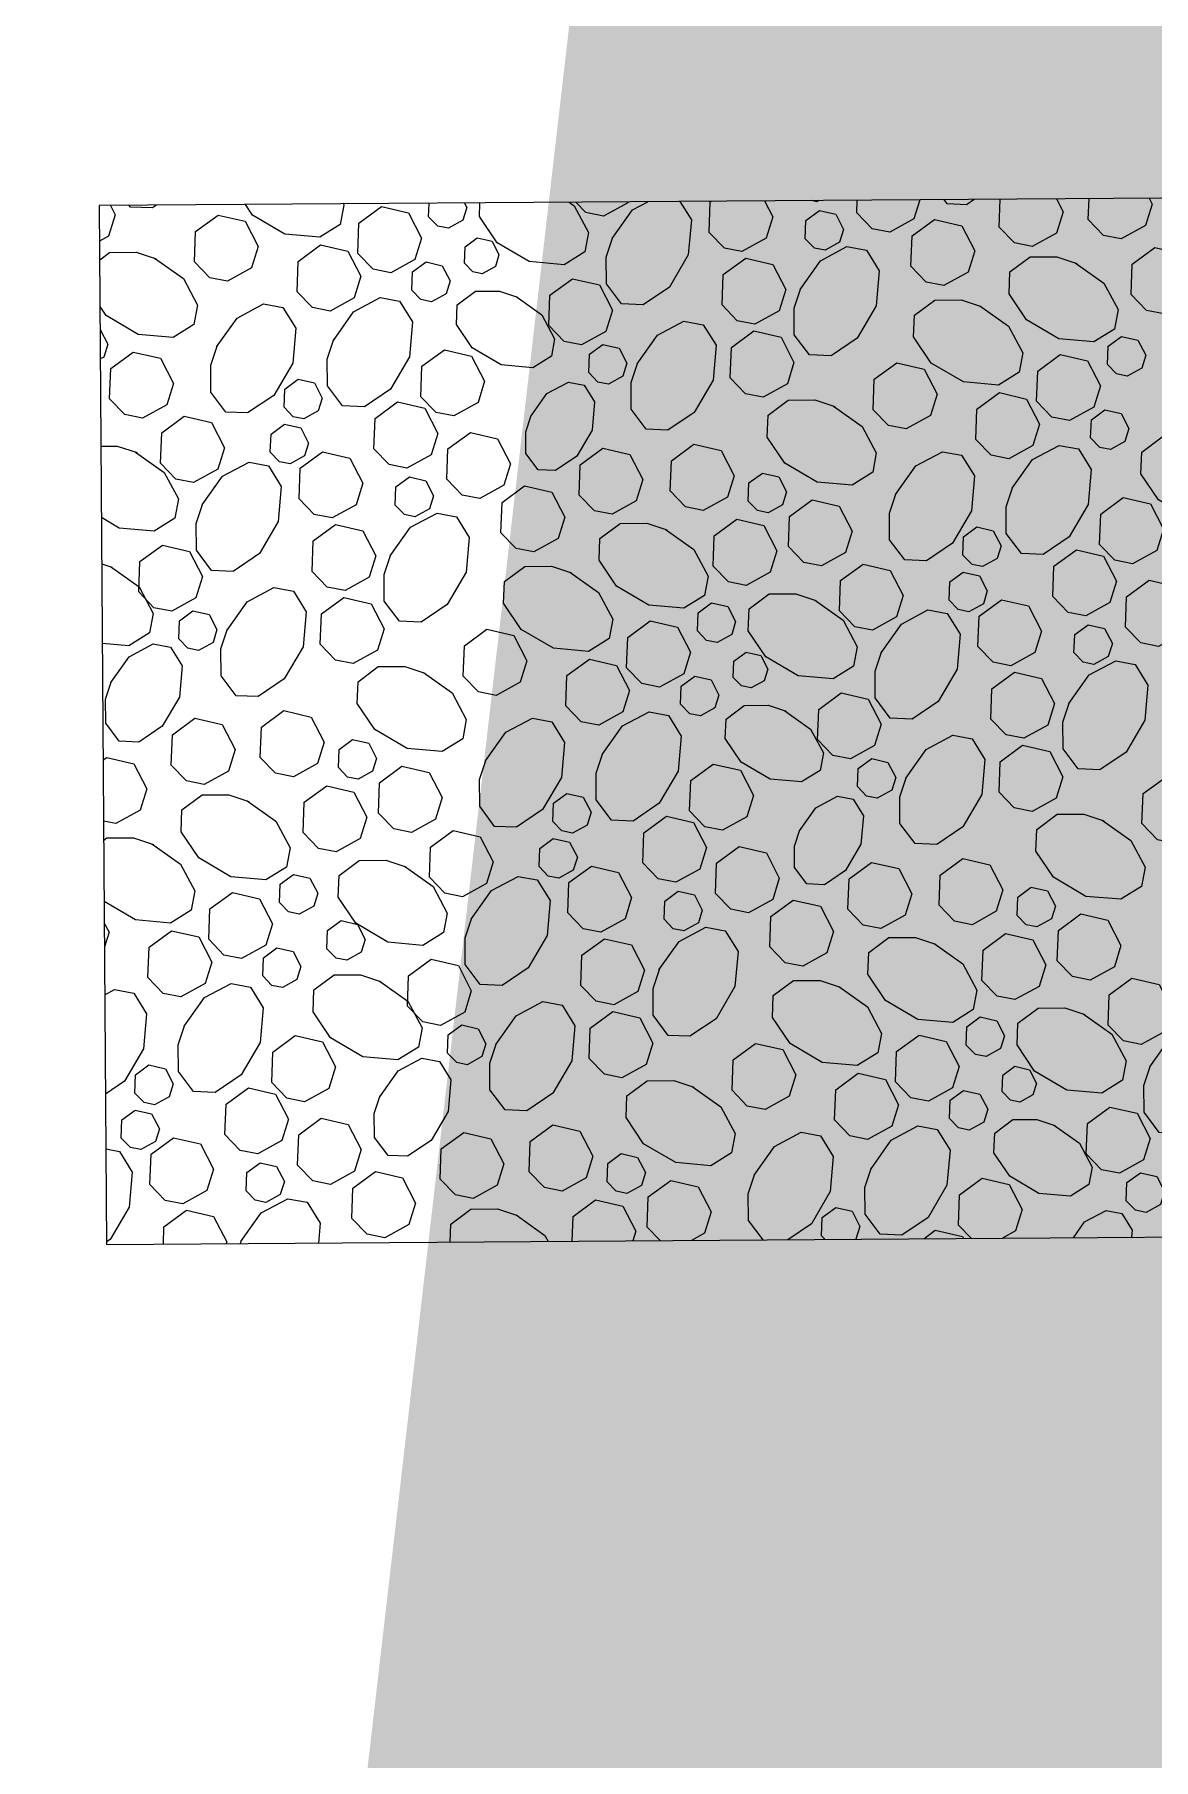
# Model space of a CAD drawing. Header units: feet. Extents: x 7707 to 9528, y 2602 to 5512.
# Drawn here: x 9304.05 to 9314.29, y 4395.07 to 4410.85 of the extents above; entities that cross this region are included whole.
import ezdxf

# ---------------------------------------------------------------- set-up
doc = ezdxf.new("R2010")
doc.units = ezdxf.units.FT
doc.header["$LTSCALE"] = 0.4
doc.header["$MEASUREMENT"] = 0
doc.layers.add('ECB', color=84, linetype='Continuous')
doc.layers.add('STORM', color=7, linetype='Continuous')

msp = doc.modelspace()

# ---------------------------------------------------------------- linework, layer by layer
at = {"layer": 'ECB', "color": 5, "const_width": 13}
msp.add_lwpolyline([(9388.207, 4581.414), (9363.005, 4561.07), (9327.675, 4516.172), (9312.856, 4388.204), (9285.992, 4044.931), (9285.992, 4021.095), (9296.595, 3991.962), (9296.595, 3946.056), (9296.595, 3538.381), (9320.163, 3259.45)], dxfattribs=at)
at = {"layer": 'STORM', "color": 1, "flags": 128}
msp.add_lwpolyline([(9304.644, 4409.283), (9304.711, 4399.783), (9323.71, 4399.917), (9323.644, 4409.416)], close=True, dxfattribs=at)
for points in [[(9304.747, 4409.284), (9304.79, 4409.2), (9304.729, 4409.005), (9304.647, 4408.959)], [(9305.167, 4409.287), (9305.13, 4409.262), (9304.93, 4409.27), (9304.919, 4409.285)], [(9306.878, 4409.299), (9306.883, 4409.289), (9306.85, 4409.112), (9306.661, 4408.995), (9306.341, 4409.023), (9306.046, 4409.196), (9305.981, 4409.293)], [(9307.01, 4408.845), (9307.02, 4409.122), (9307.226, 4409.274), (9307.475, 4409.216), (9307.594, 4408.986), (9307.533, 4408.791), (9307.312, 4408.669), (9307.15, 4408.701), (9307.01, 4408.845)], [(9307.987, 4409.307), (9308.008, 4409.267), (9307.972, 4409.15), (9307.839, 4409.076), (9307.742, 4409.095), (9307.658, 4409.182)], [(9307.658, 4409.182), (9307.662, 4409.304)], [(9308.945, 4409.314), (9308.991, 4409.281), (9309.12, 4409.038), (9309.088, 4408.861), (9308.898, 4408.743), (9308.578, 4408.771), (9308.284, 4408.944), (9308.122, 4409.184), (9308.128, 4409.307)], [(9309.482, 4409.317), (9309.48, 4409.31), (9309.259, 4409.188), (9309.097, 4409.22), (9309.006, 4409.314)], [(9309.957, 4409.321), (9310.062, 4409.152), (9310.034, 4408.832), (9309.861, 4408.537), (9309.622, 4408.376), (9309.423, 4408.384), (9309.285, 4408.568), (9309.283, 4408.812), (9309.344, 4408.995)], [(9309.338, 4408.982), (9309.524, 4409.244), (9309.664, 4409.318)], [(9310.732, 4409.326), (9310.807, 4409.18), (9310.747, 4408.985), (9310.525, 4408.863), (9310.364, 4408.894), (9310.224, 4409.039)], [(9310.224, 4409.039), (9310.234, 4409.317), (9310.242, 4409.323)], [(9311.104, 4408.981), (9311.11, 4409.148), (9311.234, 4409.238), (9311.383, 4409.204), (9311.454, 4409.066), (9311.418, 4408.949), (9311.285, 4408.876), (9311.188, 4408.895), (9311.104, 4408.981)], [(9311.229, 4409.329), (9311.211, 4409.319), (9311.162, 4409.329)], [(9312.151, 4409.336), (9312.098, 4409.163), (9311.877, 4409.041), (9311.715, 4409.072), (9311.575, 4409.217)], [(9311.575, 4409.217), (9311.579, 4409.332)], [(9312.651, 4409.339), (9312.581, 4409.292), (9312.402, 4409.3), (9312.374, 4409.338)], [(9313.403, 4409.345), (9313.463, 4409.228), (9313.402, 4409.032), (9313.181, 4408.911), (9313.019, 4408.943), (9312.879, 4409.087)], [(9312.879, 4409.087), (9312.889, 4409.341)], [(9314.25, 4409.351), (9314.278, 4409.297), (9314.217, 4409.101), (9313.996, 4408.98), (9313.834, 4409.011), (9313.694, 4409.156)], [(9313.694, 4409.156), (9313.701, 4409.347)], [(9305.515, 4408.769), (9305.525, 4409.046), (9305.731, 4409.197), (9305.98, 4409.14), (9306.099, 4408.91), (9306.038, 4408.714), (9305.817, 4408.592), (9305.655, 4408.624), (9305.515, 4408.769)], [(9312.071, 4408.729), (9312.082, 4409.006), (9312.287, 4409.157), (9312.536, 4409.099), (9312.655, 4408.87), (9312.594, 4408.674), (9312.373, 4408.552), (9312.211, 4408.584), (9312.071, 4408.729)], [(9306.454, 4408.496), (9306.464, 4408.773), (9306.67, 4408.924), (9306.919, 4408.867), (9307.038, 4408.637), (9306.977, 4408.441), (9306.756, 4408.319), (9306.594, 4408.351), (9306.454, 4408.496)], [(9307.986, 4408.756), (9307.992, 4408.906), (9308.103, 4408.988), (9308.238, 4408.957), (9308.301, 4408.832), (9308.269, 4408.727), (9308.149, 4408.661), (9308.062, 4408.678), (9307.987, 4408.756)], [(9304.648, 4408.788), (9304.737, 4408.856), (9304.981, 4408.857), (9305.164, 4408.796)], [(9305.151, 4408.802), (9305.414, 4408.616), (9305.543, 4408.373), (9305.51, 4408.196), (9305.321, 4408.078), (9305.001, 4408.106), (9304.706, 4408.28), (9304.651, 4408.362)], [(9307.504, 4408.511), (9307.511, 4408.678), (9307.634, 4408.768), (9307.783, 4408.734), (9307.855, 4408.595), (9307.818, 4408.478), (9307.685, 4408.405), (9307.588, 4408.424), (9307.504, 4408.511)], [(9310.343, 4408.375), (9310.353, 4408.653), (9310.559, 4408.804), (9310.807, 4408.746), (9310.926, 4408.516), (9310.865, 4408.321), (9310.644, 4408.199), (9310.482, 4408.231), (9310.343, 4408.375)], [(9311.057, 4408.517), (9311.243, 4408.779), (9311.486, 4408.909), (9311.663, 4408.876), (9311.781, 4408.687), (9311.753, 4408.367), (9311.58, 4408.072), (9311.341, 4407.911), (9311.142, 4407.919), (9311.004, 4408.103), (9311.002, 4408.347), (9311.064, 4408.53)], [(9313.575, 4408.761), (9313.837, 4408.575), (9313.967, 4408.332), (9313.934, 4408.155), (9313.745, 4408.037), (9313.425, 4408.065), (9313.13, 4408.239), (9312.969, 4408.478), (9312.977, 4408.677), (9313.161, 4408.815), (9313.405, 4408.816), (9313.588, 4408.755)], [(9314.086, 4408.47), (9314.096, 4408.747), (9314.302, 4408.899), (9314.551, 4408.841), (9314.669, 4408.611), (9314.608, 4408.415), (9314.388, 4408.294), (9314.226, 4408.325), (9314.086, 4408.47)], [(9308.757, 4408.187), (9308.767, 4408.464), (9308.973, 4408.615), (9309.222, 4408.558), (9309.341, 4408.328), (9309.28, 4408.132), (9309.058, 4408.01), (9308.897, 4408.042), (9308.757, 4408.187)], [(9306.786, 4408.051), (9306.972, 4408.313), (9307.215, 4408.442), (9307.392, 4408.409), (9307.51, 4408.22), (9307.482, 4407.9), (9307.309, 4407.605), (9307.07, 4407.444), (9306.871, 4407.452), (9306.733, 4407.636), (9306.731, 4407.88), (9306.792, 4408.063)], [(9308.458, 4408.451), (9308.694, 4408.284), (9308.81, 4408.065), (9308.781, 4407.906), (9308.611, 4407.8), (9308.323, 4407.826), (9308.057, 4407.982), (9307.912, 4408.197), (9307.92, 4408.376), (9308.086, 4408.5), (9308.305, 4408.501), (9308.47, 4408.446)], [(9305.718, 4407.993), (9305.905, 4408.255), (9306.148, 4408.385), (9306.324, 4408.352), (9306.442, 4408.163), (9306.414, 4407.843), (9306.241, 4407.548), (9306.002, 4407.387), (9305.803, 4407.395), (9305.665, 4407.579), (9305.664, 4407.823), (9305.725, 4408.006)], [(9312.702, 4408.367), (9312.964, 4408.181), (9313.094, 4407.938), (9313.061, 4407.761), (9312.872, 4407.643), (9312.552, 4407.671), (9312.257, 4407.844), (9312.096, 4408.084), (9312.104, 4408.282), (9312.289, 4408.42), (9312.532, 4408.422), (9312.715, 4408.361)], [(9304.652, 4408.152), (9304.722, 4408.017), (9304.686, 4407.899), (9304.654, 4407.882)], [(9309.565, 4407.836), (9309.751, 4408.098), (9309.994, 4408.228), (9310.171, 4408.194), (9310.289, 4408.006), (9310.26, 4407.686), (9310.087, 4407.391), (9309.848, 4407.229), (9309.649, 4407.238), (9309.511, 4407.422), (9309.51, 4407.666), (9309.571, 4407.849)], [(9310.418, 4407.708), (9310.428, 4407.985), (9310.634, 4408.137), (9310.883, 4408.079), (9311.001, 4407.849), (9310.941, 4407.653), (9310.719, 4407.531), (9310.558, 4407.563), (9310.418, 4407.708)], [(9309.123, 4407.757), (9309.129, 4407.924), (9309.253, 4408.014), (9309.402, 4407.98), (9309.473, 4407.842), (9309.436, 4407.724), (9309.304, 4407.651), (9309.207, 4407.67), (9309.123, 4407.757)], [(9313.869, 4407.831), (9313.875, 4407.997), (9313.998, 4408.088), (9314.148, 4408.053), (9314.219, 4407.915), (9314.183, 4407.798), (9314.05, 4407.725), (9313.953, 4407.744), (9313.869, 4407.831)], [(9304.739, 4407.516), (9304.749, 4407.793), (9304.955, 4407.944), (9305.204, 4407.887), (9305.323, 4407.657), (9305.262, 4407.461), (9305.041, 4407.34), (9304.879, 4407.372), (9304.739, 4407.516)], [(9307.587, 4407.536), (9307.597, 4407.814), (9307.802, 4407.965), (9308.051, 4407.907), (9308.17, 4407.677), (9308.11, 4407.482), (9307.888, 4407.36), (9307.726, 4407.392), (9307.587, 4407.536)], [(9311.726, 4407.417), (9311.736, 4407.695), (9311.942, 4407.846), (9312.191, 4407.788), (9312.31, 4407.558), (9312.249, 4407.363), (9312.028, 4407.241), (9311.866, 4407.273), (9311.726, 4407.417)], [(9313.221, 4407.494), (9313.232, 4407.771), (9313.437, 4407.922), (9313.686, 4407.865), (9313.805, 4407.635), (9313.744, 4407.44), (9313.523, 4407.318), (9313.361, 4407.35), (9313.221, 4407.494)], [(9306.335, 4407.439), (9306.341, 4407.606), (9306.464, 4407.696), (9306.613, 4407.662), (9306.685, 4407.524), (9306.648, 4407.406), (9306.516, 4407.333), (9306.419, 4407.352), (9306.335, 4407.439)], [(9308.591, 4407.352), (9308.741, 4407.564), (9308.938, 4407.669), (9309.081, 4407.643), (9309.177, 4407.49), (9309.154, 4407.231), (9309.014, 4406.992), (9308.82, 4406.861), (9308.659, 4406.868), (9308.547, 4407.017), (9308.546, 4407.215), (9308.595, 4407.363)], [(9311.362, 4407.451), (9311.624, 4407.265), (9311.754, 4407.022), (9311.721, 4406.845), (9311.532, 4406.727), (9311.212, 4406.755), (9310.917, 4406.928), (9310.756, 4407.167), (9310.764, 4407.366), (9310.949, 4407.504), (9311.192, 4407.506), (9311.376, 4407.445)], [(9312.665, 4407.144), (9312.675, 4407.422), (9312.882, 4407.573), (9313.13, 4407.515), (9313.249, 4407.286), (9313.188, 4407.09), (9312.967, 4406.968), (9312.805, 4407), (9312.665, 4407.145)], [(9305.205, 4406.928), (9305.216, 4407.206), (9305.422, 4407.357), (9305.67, 4407.299), (9305.789, 4407.069), (9305.729, 4406.874), (9305.507, 4406.752), (9305.345, 4406.783), (9305.206, 4406.928)], [(9307.158, 4407.06), (9307.168, 4407.337), (9307.374, 4407.488), (9307.623, 4407.43), (9307.741, 4407.2), (9307.681, 4407.005), (9307.46, 4406.883), (9307.298, 4406.915), (9307.158, 4407.059)], [(9313.715, 4407.16), (9313.722, 4407.326), (9313.845, 4407.417), (9313.994, 4407.382), (9314.066, 4407.244), (9314.029, 4407.127), (9313.896, 4407.054), (9313.799, 4407.073), (9313.715, 4407.16)], [(9306.209, 4407.028), (9306.216, 4407.194), (9306.339, 4407.284), (9306.488, 4407.25), (9306.559, 4407.112), (9306.523, 4406.995), (9306.391, 4406.922), (9306.293, 4406.94), (9306.209, 4407.028)], [(9307.823, 4406.781), (9307.834, 4407.058), (9308.04, 4407.209), (9308.288, 4407.152), (9308.407, 4406.922), (9308.346, 4406.726), (9308.125, 4406.604), (9307.964, 4406.636), (9307.824, 4406.781)], [(9304.66, 4407.085), (9304.807, 4407.085), (9304.99, 4407.025)], [(9304.977, 4407.03), (9305.239, 4406.844), (9305.369, 4406.601), (9305.336, 4406.424), (9305.147, 4406.307), (9304.827, 4406.335), (9304.664, 4406.43)], [(9306.472, 4406.603), (9306.483, 4406.881), (9306.688, 4407.032), (9306.937, 4406.974), (9307.056, 4406.744), (9306.995, 4406.548), (9306.774, 4406.427), (9306.612, 4406.458), (9306.472, 4406.603)], [(9309.036, 4406.637), (9309.046, 4406.914), (9309.252, 4407.066), (9309.5, 4407.008), (9309.619, 4406.778), (9309.558, 4406.583), (9309.337, 4406.461), (9309.175, 4406.493), (9309.036, 4406.637)], [(9309.869, 4406.672), (9309.88, 4406.95), (9310.086, 4407.101), (9310.334, 4407.043), (9310.453, 4406.813), (9310.392, 4406.618), (9310.171, 4406.496), (9310.009, 4406.528), (9309.87, 4406.672)], [(9311.93, 4406.642), (9312.116, 4406.904), (9312.359, 4407.033), (9312.535, 4407.001), (9312.653, 4406.811), (9312.625, 4406.492), (9312.452, 4406.197), (9312.213, 4406.036), (9312.014, 4406.044), (9311.876, 4406.228), (9311.875, 4406.472), (9311.936, 4406.655)], [(9312.997, 4406.699), (9313.183, 4406.961), (9313.426, 4407.091), (9313.603, 4407.058), (9313.721, 4406.869), (9313.693, 4406.549), (9313.52, 4406.254), (9313.281, 4406.093), (9313.082, 4406.101), (9312.944, 4406.285), (9312.942, 4406.529), (9313.003, 4406.712)], [(9314.782, 4407.115), (9315.044, 4406.929), (9315.174, 4406.686), (9315.141, 4406.509), (9314.952, 4406.391), (9314.632, 4406.419), (9314.337, 4406.593), (9314.176, 4406.831), (9314.184, 4407.03), (9314.369, 4407.168), (9314.612, 4407.17), (9314.795, 4407.109)], [(9305.587, 4406.546), (9305.773, 4406.808), (9306.016, 4406.937), (9306.193, 4406.905), (9306.31, 4406.715), (9306.282, 4406.395), (9306.109, 4406.101), (9305.87, 4405.939), (9305.671, 4405.948), (9305.533, 4406.132), (9305.532, 4406.376), (9305.593, 4406.559)], [(9307.353, 4406.545), (9307.358, 4406.712), (9307.482, 4406.802), (9307.631, 4406.768), (9307.703, 4406.63), (9307.666, 4406.512), (9307.533, 4406.439), (9307.437, 4406.458), (9307.353, 4406.545)], [(9308.32, 4406.292), (9308.33, 4406.57), (9308.536, 4406.721), (9308.785, 4406.663), (9308.903, 4406.433), (9308.842, 4406.238), (9308.622, 4406.116), (9308.46, 4406.148), (9308.32, 4406.292)], [(9310.583, 4406.581), (9310.589, 4406.747), (9310.713, 4406.838), (9310.862, 4406.803), (9310.933, 4406.665), (9310.897, 4406.548), (9310.764, 4406.475), (9310.667, 4406.494), (9310.583, 4406.581)], [(9310.95, 4406.165), (9310.96, 4406.442), (9311.166, 4406.593), (9311.415, 4406.536), (9311.533, 4406.306), (9311.473, 4406.11), (9311.252, 4405.989), (9311.09, 4406.02), (9310.95, 4406.165)], [(9313.798, 4406.185), (9313.808, 4406.463), (9314.014, 4406.614), (9314.262, 4406.556), (9314.381, 4406.326), (9314.32, 4406.13), (9314.099, 4406.009), (9313.938, 4406.041), (9313.798, 4406.185)], [(9307.306, 4406.081), (9307.492, 4406.343), (9307.735, 4406.472), (9307.912, 4406.439), (9308.03, 4406.25), (9308.001, 4405.931), (9307.828, 4405.636), (9307.589, 4405.474), (9307.39, 4405.483), (9307.252, 4405.667), (9307.251, 4405.911), (9307.312, 4406.094)], [(9310.261, 4405.987), (9310.272, 4406.264), (9310.477, 4406.415), (9310.726, 4406.357), (9310.845, 4406.127), (9310.784, 4405.932), (9310.563, 4405.81), (9310.401, 4405.842), (9310.262, 4405.987)], [(9306.591, 4405.939), (9306.601, 4406.217), (9306.807, 4406.368), (9307.056, 4406.31), (9307.175, 4406.08), (9307.114, 4405.885), (9306.893, 4405.763), (9306.731, 4405.795), (9306.591, 4405.939)], [(9309.823, 4406.324), (9310.085, 4406.139), (9310.215, 4405.896), (9310.182, 4405.719), (9309.993, 4405.601), (9309.673, 4405.629), (9309.378, 4405.803), (9309.217, 4406.041), (9309.225, 4406.24), (9309.41, 4406.378), (9309.654, 4406.38), (9309.837, 4406.319)], [(9312.546, 4406.088), (9312.552, 4406.254), (9312.675, 4406.345), (9312.825, 4406.31), (9312.896, 4406.172), (9312.859, 4406.055), (9312.727, 4405.982), (9312.63, 4406.001), (9312.546, 4406.088)], [(9305.005, 4405.751), (9305.016, 4406.028), (9305.222, 4406.179), (9305.47, 4406.122), (9305.589, 4405.892), (9305.528, 4405.696), (9305.307, 4405.574), (9305.145, 4405.606), (9305.006, 4405.751)], [(9313.369, 4405.708), (9313.379, 4405.985), (9313.585, 4406.137), (9313.834, 4406.079), (9313.953, 4405.849), (9313.892, 4405.653), (9313.671, 4405.532), (9313.509, 4405.564), (9313.369, 4405.708)], [(9304.667, 4406.007), (9304.76, 4405.976)], [(9304.747, 4405.982), (9305.009, 4405.796), (9305.138, 4405.553), (9305.105, 4405.376), (9304.916, 4405.259), (9304.672, 4405.28)], [(9308.951, 4405.931), (9309.213, 4405.745), (9309.343, 4405.502), (9309.309, 4405.325), (9309.121, 4405.207), (9308.801, 4405.235), (9308.506, 4405.408), (9308.344, 4405.647), (9308.353, 4405.846), (9308.537, 4405.984), (9308.781, 4405.986), (9308.964, 4405.925)], [(9311.417, 4405.577), (9311.427, 4405.854), (9311.633, 4406.005), (9311.882, 4405.948), (9312, 4405.718), (9311.94, 4405.522), (9311.718, 4405.4), (9311.557, 4405.432), (9311.417, 4405.577)], [(9312.42, 4405.676), (9312.427, 4405.843), (9312.55, 4405.933), (9312.699, 4405.899), (9312.77, 4405.761), (9312.734, 4405.643), (9312.601, 4405.57), (9312.504, 4405.589), (9312.42, 4405.676)], [(9305.814, 4405.4), (9305.999, 4405.661), (9306.242, 4405.791), (9306.42, 4405.758), (9306.537, 4405.569), (9306.509, 4405.249), (9306.336, 4404.955), (9306.097, 4404.793), (9305.898, 4404.802), (9305.76, 4404.985), (9305.758, 4405.23), (9305.819, 4405.413)], [(9314.035, 4405.429), (9314.045, 4405.707), (9314.251, 4405.858), (9314.499, 4405.801), (9314.618, 4405.57), (9314.557, 4405.375), (9314.336, 4405.253), (9314.175, 4405.285), (9314.035, 4405.43)], [(9306.666, 4405.272), (9306.677, 4405.549), (9306.882, 4405.7), (9307.131, 4405.643), (9307.25, 4405.413), (9307.189, 4405.217), (9306.968, 4405.095), (9306.806, 4405.127), (9306.666, 4405.272)], [(9310.118, 4405.395), (9310.123, 4405.561), (9310.247, 4405.652), (9310.396, 4405.617), (9310.467, 4405.479), (9310.431, 4405.362), (9310.298, 4405.289), (9310.201, 4405.308), (9310.118, 4405.395)], [(9311.188, 4405.679), (9311.45, 4405.493), (9311.58, 4405.25), (9311.547, 4405.073), (9311.358, 4404.955), (9311.038, 4404.984), (9310.743, 4405.157), (9310.582, 4405.396), (9310.59, 4405.595), (9310.775, 4405.733), (9311.018, 4405.734), (9311.202, 4405.673)], [(9312.683, 4405.252), (9312.694, 4405.529), (9312.899, 4405.68), (9313.148, 4405.623), (9313.267, 4405.393), (9313.206, 4405.197), (9312.985, 4405.075), (9312.823, 4405.107), (9312.683, 4405.252)], [(9305.371, 4405.321), (9305.378, 4405.487), (9305.501, 4405.578), (9305.65, 4405.543), (9305.721, 4405.406), (9305.685, 4405.288), (9305.552, 4405.215), (9305.455, 4405.235), (9305.371, 4405.321)], [(9309.47, 4405.058), (9309.48, 4405.335), (9309.686, 4405.486), (9309.935, 4405.428), (9310.053, 4405.199), (9309.993, 4405.003), (9309.771, 4404.881), (9309.61, 4404.913), (9309.47, 4405.058)], [(9311.798, 4405.195), (9311.984, 4405.457), (9312.227, 4405.586), (9312.404, 4405.553), (9312.522, 4405.364), (9312.494, 4405.044), (9312.32, 4404.749), (9312.081, 4404.588), (9311.882, 4404.596), (9311.744, 4404.781), (9311.743, 4405.025), (9311.804, 4405.208)], [(9313.563, 4405.194), (9313.57, 4405.36), (9313.693, 4405.451), (9313.843, 4405.416), (9313.914, 4405.279), (9313.877, 4405.161), (9313.745, 4405.088), (9313.648, 4405.107), (9313.564, 4405.194)], [(9307.975, 4404.981), (9307.985, 4405.258), (9308.191, 4405.41), (9308.439, 4405.352), (9308.558, 4405.122), (9308.497, 4404.927), (9308.276, 4404.805), (9308.114, 4404.837), (9307.975, 4404.981)], [(9304.751, 4404.923), (9304.919, 4405.158), (9305.137, 4405.275), (9305.296, 4405.246), (9305.402, 4405.076), (9305.377, 4404.788), (9305.221, 4404.522), (9305.006, 4404.377), (9304.827, 4404.385), (9304.703, 4404.55), (9304.702, 4404.77), (9304.757, 4404.935)], [(9308.914, 4404.708), (9308.924, 4404.986), (9309.13, 4405.137), (9309.378, 4405.079), (9309.497, 4404.849), (9309.436, 4404.653), (9309.216, 4404.532), (9309.054, 4404.564), (9308.914, 4404.708)], [(9310.446, 4404.969), (9310.452, 4405.119), (9310.563, 4405.2), (9310.697, 4405.169), (9310.761, 4405.045), (9310.728, 4404.939), (9310.609, 4404.874), (9310.522, 4404.891), (9310.446, 4404.969)], [(9307.611, 4405.015), (9307.873, 4404.829), (9308.002, 4404.585), (9307.97, 4404.408), (9307.781, 4404.291), (9307.461, 4404.319), (9307.166, 4404.492), (9307.004, 4404.731), (9307.013, 4404.93), (9307.197, 4405.068), (9307.441, 4405.07), (9307.624, 4405.009)], [(9309.964, 4404.724), (9309.97, 4404.89), (9310.093, 4404.981), (9310.243, 4404.946), (9310.314, 4404.808), (9310.277, 4404.691), (9310.145, 4404.618), (9310.048, 4404.637), (9309.964, 4404.724)], [(9312.802, 4404.588), (9312.812, 4404.865), (9313.018, 4405.016), (9313.267, 4404.959), (9313.386, 4404.729), (9313.325, 4404.533), (9313.104, 4404.412), (9312.942, 4404.443), (9312.802, 4404.588)], [(9313.517, 4404.73), (9313.703, 4404.992), (9313.946, 4405.121), (9314.123, 4405.088), (9314.24, 4404.899), (9314.212, 4404.579), (9314.039, 4404.284), (9313.8, 4404.123), (9313.601, 4404.132), (9313.464, 4404.316), (9313.462, 4404.56), (9313.523, 4404.743)], [(9311.216, 4404.399), (9311.227, 4404.677), (9311.433, 4404.828), (9311.681, 4404.77), (9311.8, 4404.541), (9311.739, 4404.345), (9311.518, 4404.223), (9311.356, 4404.255), (9311.217, 4404.4)], [(9306.118, 4404.236), (9306.128, 4404.514), (9306.334, 4404.665), (9306.583, 4404.607), (9306.701, 4404.377), (9306.641, 4404.181), (9306.42, 4404.06), (9306.258, 4404.092), (9306.118, 4404.236)], [(9310.917, 4404.664), (9311.153, 4404.497), (9311.27, 4404.278), (9311.24, 4404.119), (9311.07, 4404.013), (9310.782, 4404.038), (9310.517, 4404.194), (9310.372, 4404.409), (9310.379, 4404.588), (9310.545, 4404.712), (9310.764, 4404.714), (9310.929, 4404.659)], [(9305.303, 4404.168), (9305.313, 4404.445), (9305.519, 4404.596), (9305.768, 4404.538), (9305.887, 4404.309), (9305.826, 4404.113), (9305.605, 4403.991), (9305.443, 4404.023), (9305.303, 4404.168)], [(9308.178, 4404.206), (9308.364, 4404.468), (9308.607, 4404.597), (9308.784, 4404.564), (9308.902, 4404.375), (9308.874, 4404.055), (9308.7, 4403.76), (9308.461, 4403.599), (9308.262, 4403.607), (9308.125, 4403.792), (9308.123, 4404.036), (9308.184, 4404.219)], [(9309.246, 4404.263), (9309.432, 4404.525), (9309.675, 4404.654), (9309.852, 4404.621), (9309.97, 4404.433), (9309.941, 4404.112), (9309.768, 4403.818), (9309.529, 4403.656), (9309.33, 4403.665), (9309.192, 4403.849), (9309.191, 4404.093), (9309.252, 4404.276)], [(9306.832, 4404.144), (9306.838, 4404.311), (9306.961, 4404.402), (9307.11, 4404.367), (9307.182, 4404.229), (9307.145, 4404.112), (9307.012, 4404.039), (9306.915, 4404.058), (9306.832, 4404.145)], [(9312.024, 4404.048), (9312.21, 4404.31), (9312.453, 4404.44), (9312.63, 4404.407), (9312.748, 4404.218), (9312.72, 4403.898), (9312.547, 4403.603), (9312.308, 4403.442), (9312.109, 4403.45), (9311.971, 4403.634), (9311.97, 4403.878), (9312.031, 4404.061)], [(9312.877, 4403.92), (9312.887, 4404.198), (9313.093, 4404.349), (9313.342, 4404.291), (9313.461, 4404.061), (9313.4, 4403.866), (9313.179, 4403.744), (9313.017, 4403.776), (9312.877, 4403.92)], [(9304.68, 4404.214), (9304.712, 4404.237), (9304.96, 4404.18), (9305.079, 4403.95), (9305.018, 4403.754), (9304.797, 4403.633), (9304.684, 4403.655)], [(9311.582, 4403.97), (9311.588, 4404.136), (9311.712, 4404.227), (9311.861, 4404.192), (9311.932, 4404.054), (9311.896, 4403.937), (9311.763, 4403.864), (9311.666, 4403.883), (9311.582, 4403.97)], [(9307.199, 4403.729), (9307.209, 4404.006), (9307.414, 4404.157), (9307.663, 4404.1), (9307.782, 4403.87), (9307.722, 4403.674), (9307.501, 4403.552), (9307.339, 4403.584), (9307.199, 4403.728)], [(9310.046, 4403.749), (9310.056, 4404.026), (9310.262, 4404.177), (9310.511, 4404.12), (9310.63, 4403.89), (9310.569, 4403.694), (9310.348, 4403.573), (9310.186, 4403.604), (9310.046, 4403.749)], [(9314.185, 4403.63), (9314.196, 4403.907), (9314.402, 4404.058), (9314.651, 4404.001), (9314.769, 4403.771), (9314.708, 4403.575), (9314.487, 4403.453), (9314.326, 4403.485), (9314.186, 4403.63)], [(9305.999, 4403.841), (9306.261, 4403.655), (9306.391, 4403.412), (9306.358, 4403.235), (9306.169, 4403.118), (9305.849, 4403.146), (9305.554, 4403.319), (9305.393, 4403.558), (9305.401, 4403.757), (9305.585, 4403.895), (9305.829, 4403.896), (9306.012, 4403.835)], [(9306.51, 4403.55), (9306.52, 4403.828), (9306.726, 4403.979), (9306.975, 4403.921), (9307.093, 4403.691), (9307.033, 4403.496), (9306.811, 4403.374), (9306.65, 4403.406), (9306.51, 4403.55)], [(9308.794, 4403.652), (9308.8, 4403.818), (9308.924, 4403.909), (9309.073, 4403.874), (9309.144, 4403.736), (9309.108, 4403.619), (9308.975, 4403.546), (9308.878, 4403.565), (9308.794, 4403.652)], [(9311.05, 4403.565), (9311.201, 4403.777), (9311.398, 4403.882), (9311.541, 4403.855), (9311.636, 4403.702), (9311.614, 4403.443), (9311.473, 4403.204), (9311.28, 4403.073), (9311.118, 4403.08), (9311.007, 4403.23), (9311.006, 4403.427), (9311.055, 4403.575)], [(9313.822, 4403.663), (9314.084, 4403.477), (9314.214, 4403.234), (9314.181, 4403.057), (9313.992, 4402.94), (9313.672, 4402.967), (9313.377, 4403.141), (9313.215, 4403.38), (9313.224, 4403.579), (9313.408, 4403.717), (9313.652, 4403.718), (9313.835, 4403.657)], [(9307.665, 4403.141), (9307.675, 4403.418), (9307.881, 4403.569), (9308.13, 4403.511), (9308.248, 4403.282), (9308.188, 4403.086), (9307.967, 4402.964), (9307.805, 4402.996), (9307.665, 4403.141)], [(9309.618, 4403.272), (9309.628, 4403.549), (9309.833, 4403.7), (9310.082, 4403.643), (9310.201, 4403.413), (9310.14, 4403.217), (9309.919, 4403.096), (9309.758, 4403.127), (9309.618, 4403.272)], [(9304.685, 4403.48), (9304.713, 4403.501), (9304.956, 4403.502), (9305.139, 4403.441)], [(9305.126, 4403.447), (9305.388, 4403.261), (9305.518, 4403.018), (9305.485, 4402.841), (9305.296, 4402.723), (9304.976, 4402.752), (9304.689, 4402.921)], [(9308.669, 4403.24), (9308.675, 4403.406), (9308.799, 4403.497), (9308.948, 4403.462), (9309.019, 4403.324), (9308.982, 4403.207), (9308.85, 4403.134), (9308.753, 4403.153), (9308.669, 4403.24)], [(9310.283, 4402.993), (9310.293, 4403.271), (9310.499, 4403.422), (9310.748, 4403.364), (9310.866, 4403.134), (9310.806, 4402.939), (9310.585, 4402.817), (9310.423, 4402.849), (9310.283, 4402.994)], [(9307.437, 4403.243), (9307.699, 4403.057), (9307.828, 4402.814), (9307.795, 4402.637), (9307.606, 4402.519), (9307.286, 4402.547), (9306.992, 4402.721), (9306.83, 4402.96), (9306.839, 4403.159), (9307.023, 4403.296), (9307.267, 4403.298), (9307.45, 4403.237)], [(9308.932, 4402.815), (9308.942, 4403.093), (9309.148, 4403.244), (9309.396, 4403.186), (9309.515, 4402.956), (9309.455, 4402.761), (9309.233, 4402.639), (9309.071, 4402.671), (9308.932, 4402.815)], [(9311.495, 4402.85), (9311.505, 4403.127), (9311.711, 4403.278), (9311.96, 4403.221), (9312.078, 4402.991), (9312.018, 4402.795), (9311.797, 4402.673), (9311.635, 4402.705), (9311.495, 4402.85)], [(9312.329, 4402.885), (9312.339, 4403.162), (9312.545, 4403.313), (9312.794, 4403.256), (9312.912, 4403.026), (9312.852, 4402.83), (9312.631, 4402.708), (9312.469, 4402.74), (9312.329, 4402.885)], [(9306.293, 4402.911), (9306.299, 4403.077), (9306.423, 4403.168), (9306.572, 4403.134), (9306.643, 4402.996), (9306.607, 4402.878), (9306.474, 4402.805), (9306.377, 4402.824), (9306.293, 4402.911)], [(9308.046, 4402.759), (9308.232, 4403.021), (9308.476, 4403.15), (9308.652, 4403.117), (9308.77, 4402.928), (9308.742, 4402.608), (9308.569, 4402.313), (9308.33, 4402.152), (9308.131, 4402.16), (9307.993, 4402.345), (9307.991, 4402.588), (9308.052, 4402.771)], [(9305.646, 4402.574), (9305.655, 4402.852), (9305.862, 4403.003), (9306.11, 4402.945), (9306.229, 4402.715), (9306.168, 4402.52), (9305.947, 4402.398), (9305.785, 4402.43), (9305.646, 4402.574)], [(9309.812, 4402.758), (9309.818, 4402.924), (9309.942, 4403.015), (9310.091, 4402.98), (9310.162, 4402.842), (9310.126, 4402.725), (9309.993, 4402.652), (9309.896, 4402.671), (9309.812, 4402.758)], [(9310.779, 4402.505), (9310.79, 4402.782), (9310.995, 4402.933), (9311.244, 4402.876), (9311.363, 4402.646), (9311.302, 4402.45), (9311.081, 4402.328), (9310.919, 4402.36), (9310.779, 4402.505)], [(9313.043, 4402.793), (9313.049, 4402.96), (9313.172, 4403.051), (9313.321, 4403.016), (9313.393, 4402.878), (9313.356, 4402.761), (9313.224, 4402.688), (9313.127, 4402.707), (9313.043, 4402.793)], [(9313.41, 4402.377), (9313.42, 4402.655), (9313.626, 4402.806), (9313.874, 4402.748), (9313.993, 4402.518), (9313.933, 4402.323), (9313.711, 4402.201), (9313.55, 4402.233), (9313.41, 4402.377)], [(9304.69, 4402.723), (9304.734, 4402.639), (9304.692, 4402.504)], [(9305.089, 4402.225), (9305.1, 4402.502), (9305.305, 4402.653), (9305.554, 4402.596), (9305.673, 4402.366), (9305.612, 4402.17), (9305.391, 4402.048), (9305.229, 4402.08), (9305.09, 4402.225)], [(9306.728, 4402.488), (9306.734, 4402.655), (9306.858, 4402.746), (9307.007, 4402.711), (9307.078, 4402.573), (9307.042, 4402.456), (9306.909, 4402.383), (9306.812, 4402.401), (9306.728, 4402.488)], [(9309.765, 4402.294), (9309.951, 4402.555), (9310.194, 4402.685), (9310.371, 4402.652), (9310.489, 4402.463), (9310.461, 4402.143), (9310.288, 4401.848), (9310.049, 4401.687), (9309.85, 4401.695), (9309.712, 4401.88), (9309.711, 4402.123), (9309.772, 4402.306)], [(9312.721, 4402.199), (9312.732, 4402.476), (9312.937, 4402.628), (9313.186, 4402.57), (9313.305, 4402.34), (9313.244, 4402.144), (9313.023, 4402.023), (9312.861, 4402.054), (9312.721, 4402.199)], [(9306.14, 4402.24), (9306.146, 4402.406), (9306.269, 4402.497), (9306.418, 4402.463), (9306.49, 4402.325), (9306.453, 4402.207), (9306.321, 4402.134), (9306.223, 4402.153), (9306.14, 4402.24)], [(9309.051, 4402.152), (9309.061, 4402.429), (9309.267, 4402.58), (9309.515, 4402.523), (9309.634, 4402.293), (9309.573, 4402.097), (9309.352, 4401.975), (9309.19, 4402.007), (9309.051, 4402.152)], [(9312.283, 4402.537), (9312.545, 4402.351), (9312.675, 4402.108), (9312.642, 4401.931), (9312.453, 4401.814), (9312.133, 4401.842), (9311.838, 4402.015), (9311.677, 4402.254), (9311.685, 4402.453), (9311.869, 4402.591), (9312.113, 4402.592), (9312.296, 4402.531)], [(9307.465, 4401.963), (9307.475, 4402.241), (9307.681, 4402.392), (9307.93, 4402.334), (9308.048, 4402.104), (9307.988, 4401.909), (9307.767, 4401.787), (9307.605, 4401.819), (9307.465, 4401.963)], [(9305.421, 4401.779), (9305.607, 4402.041), (9305.851, 4402.171), (9306.027, 4402.138), (9306.145, 4401.949), (9306.117, 4401.629), (9305.944, 4401.334), (9305.705, 4401.173), (9305.506, 4401.181), (9305.368, 4401.365), (9305.366, 4401.609), (9305.427, 4401.792)], [(9307.206, 4402.195), (9307.468, 4402.009), (9307.598, 4401.766), (9307.565, 4401.589), (9307.376, 4401.471), (9307.056, 4401.499), (9306.761, 4401.673), (9306.6, 4401.912), (9306.608, 4402.111), (9306.793, 4402.248), (9307.036, 4402.25), (9307.219, 4402.189)], [(9311.411, 4402.143), (9311.673, 4401.957), (9311.802, 4401.714), (9311.769, 4401.537), (9311.58, 4401.419), (9311.26, 4401.448), (9310.965, 4401.621), (9310.804, 4401.86), (9310.812, 4402.059), (9310.997, 4402.197), (9311.24, 4402.198), (9311.423, 4402.137)], [(9313.876, 4401.789), (9313.886, 4402.067), (9314.093, 4402.218), (9314.341, 4402.16), (9314.46, 4401.93), (9314.399, 4401.735), (9314.178, 4401.613), (9314.016, 4401.645), (9313.876, 4401.789)], [(9304.695, 4402.067), (9304.783, 4402.114), (9304.96, 4402.081), (9305.077, 4401.892), (9305.049, 4401.572), (9304.876, 4401.277), (9304.701, 4401.159)], [(9308.273, 4401.612), (9308.459, 4401.874), (9308.702, 4402.004), (9308.879, 4401.971), (9308.996, 4401.782), (9308.968, 4401.462), (9308.795, 4401.167), (9308.556, 4401.006), (9308.357, 4401.014), (9308.219, 4401.198), (9308.218, 4401.442), (9308.279, 4401.625)], [(9309.126, 4401.484), (9309.136, 4401.762), (9309.342, 4401.913), (9309.591, 4401.855), (9309.709, 4401.625), (9309.648, 4401.43), (9309.427, 4401.308), (9309.266, 4401.34), (9309.126, 4401.484)], [(9312.577, 4401.607), (9312.583, 4401.774), (9312.706, 4401.864), (9312.856, 4401.83), (9312.927, 4401.692), (9312.891, 4401.575), (9312.758, 4401.502), (9312.661, 4401.52), (9312.577, 4401.607)], [(9313.648, 4401.892), (9313.91, 4401.706), (9314.04, 4401.463), (9314.007, 4401.286), (9313.818, 4401.168), (9313.498, 4401.196), (9313.203, 4401.369), (9313.042, 4401.608), (9313.05, 4401.807), (9313.234, 4401.945), (9313.478, 4401.947), (9313.661, 4401.886)], [(9306.222, 4401.265), (9306.232, 4401.543), (9306.438, 4401.694), (9306.687, 4401.636), (9306.805, 4401.407), (9306.744, 4401.211), (9306.523, 4401.089), (9306.361, 4401.121), (9306.222, 4401.266)], [(9307.831, 4401.533), (9307.837, 4401.7), (9307.961, 4401.791), (9308.11, 4401.756), (9308.181, 4401.618), (9308.144, 4401.501), (9308.012, 4401.427), (9307.915, 4401.447), (9307.831, 4401.533)], [(9311.929, 4401.27), (9311.94, 4401.548), (9312.146, 4401.699), (9312.394, 4401.641), (9312.513, 4401.411), (9312.452, 4401.216), (9312.231, 4401.094), (9312.069, 4401.126), (9311.929, 4401.27)], [(9314.257, 4401.407), (9314.443, 4401.669), (9314.686, 4401.799), (9314.863, 4401.766), (9314.981, 4401.577), (9314.953, 4401.257), (9314.78, 4400.962), (9314.541, 4400.801), (9314.342, 4400.809), (9314.204, 4400.993), (9314.203, 4401.237), (9314.264, 4401.42)], [(9310.434, 4401.194), (9310.444, 4401.471), (9310.65, 4401.622), (9310.899, 4401.565), (9311.018, 4401.335), (9310.957, 4401.139), (9310.736, 4401.017), (9310.574, 4401.049), (9310.434, 4401.194)], [(9304.97, 4401.168), (9304.976, 4401.335), (9305.099, 4401.425), (9305.249, 4401.391), (9305.32, 4401.253), (9305.284, 4401.135), (9305.151, 4401.062), (9305.054, 4401.081), (9304.97, 4401.168)], [(9307.211, 4401.135), (9307.378, 4401.371), (9307.597, 4401.488), (9307.756, 4401.458), (9307.862, 4401.288), (9307.837, 4401), (9307.681, 4400.735), (9307.466, 4400.59), (9307.287, 4400.597), (9307.162, 4400.763), (9307.161, 4400.982), (9307.216, 4401.147)], [(9311.373, 4400.921), (9311.383, 4401.198), (9311.589, 4401.349), (9311.838, 4401.292), (9311.957, 4401.062), (9311.896, 4400.866), (9311.675, 4400.744), (9311.513, 4400.776), (9311.374, 4400.921)], [(9312.906, 4401.181), (9312.911, 4401.331), (9313.022, 4401.413), (9313.157, 4401.382), (9313.221, 4401.257), (9313.188, 4401.152), (9313.069, 4401.086), (9312.981, 4401.103), (9312.906, 4401.181)], [(9305.793, 4400.788), (9305.804, 4401.066), (9306.009, 4401.217), (9306.258, 4401.159), (9306.377, 4400.93), (9306.316, 4400.734), (9306.095, 4400.612), (9305.933, 4400.644), (9305.793, 4400.789)], [(9310.07, 4401.227), (9310.333, 4401.041), (9310.462, 4400.798), (9310.429, 4400.621), (9310.24, 4400.503), (9309.92, 4400.532), (9309.625, 4400.705), (9309.464, 4400.944), (9309.472, 4401.143), (9309.657, 4401.281), (9309.901, 4401.282), (9310.084, 4401.221)], [(9312.424, 4400.936), (9312.429, 4401.103), (9312.553, 4401.193), (9312.702, 4401.159), (9312.774, 4401.021), (9312.737, 4400.903), (9312.604, 4400.83), (9312.507, 4400.849), (9312.424, 4400.936)], [(9313.676, 4400.612), (9313.686, 4400.89), (9313.892, 4401.04), (9314.141, 4400.983), (9314.26, 4400.753), (9314.199, 4400.557), (9313.978, 4400.436), (9313.816, 4400.467), (9313.676, 4400.612)], [(9304.844, 4400.756), (9304.851, 4400.923), (9304.974, 4401.013), (9305.123, 4400.979), (9305.194, 4400.841), (9305.158, 4400.724), (9305.025, 4400.651), (9304.929, 4400.67), (9304.844, 4400.757)], [(9306.459, 4400.51), (9306.469, 4400.787), (9306.675, 4400.938), (9306.923, 4400.881), (9307.042, 4400.651), (9306.981, 4400.455), (9306.76, 4400.333), (9306.599, 4400.365), (9306.459, 4400.51)], [(9308.578, 4400.449), (9308.588, 4400.726), (9308.794, 4400.877), (9309.042, 4400.82), (9309.161, 4400.59), (9309.1, 4400.394), (9308.879, 4400.272), (9308.717, 4400.304), (9308.578, 4400.449)], [(9313.377, 4400.877), (9313.613, 4400.709), (9313.729, 4400.491), (9313.7, 4400.331), (9313.53, 4400.225), (9313.242, 4400.251), (9312.976, 4400.407), (9312.831, 4400.622), (9312.839, 4400.801), (9313.005, 4400.925), (9313.224, 4400.926), (9313.389, 4400.871)], [(9305.107, 4400.332), (9305.118, 4400.609), (9305.323, 4400.76), (9305.572, 4400.703), (9305.691, 4400.473), (9305.63, 4400.277), (9305.409, 4400.155), (9305.247, 4400.187), (9305.108, 4400.332)], [(9307.763, 4400.38), (9307.773, 4400.657), (9307.979, 4400.809), (9308.227, 4400.751), (9308.346, 4400.521), (9308.286, 4400.325), (9308.065, 4400.204), (9307.903, 4400.236), (9307.763, 4400.38)], [(9310.638, 4400.418), (9310.824, 4400.68), (9311.067, 4400.81), (9311.243, 4400.777), (9311.361, 4400.588), (9311.333, 4400.268), (9311.16, 4399.973), (9310.944, 4399.827)], [(9311.706, 4400.475), (9311.891, 4400.737), (9312.134, 4400.867), (9312.311, 4400.834), (9312.429, 4400.645), (9312.401, 4400.325), (9312.228, 4400.03), (9311.989, 4399.869), (9311.79, 4399.877), (9311.652, 4400.062), (9311.65, 4400.305), (9311.711, 4400.488)], [(9304.705, 4400.657), (9304.828, 4400.634), (9304.946, 4400.444), (9304.918, 4400.125), (9304.744, 4399.83), (9304.711, 4399.807)], [(9309.291, 4400.357), (9309.297, 4400.524), (9309.421, 4400.614), (9309.57, 4400.58), (9309.641, 4400.442), (9309.605, 4400.324), (9309.472, 4400.251), (9309.375, 4400.27), (9309.291, 4400.357)], [(9305.988, 4400.274), (9305.994, 4400.441), (9306.117, 4400.531), (9306.267, 4400.497), (9306.338, 4400.359), (9306.301, 4400.242), (9306.169, 4400.168), (9306.072, 4400.188), (9305.988, 4400.274)], [(9306.955, 4400.021), (9306.965, 4400.299), (9307.171, 4400.45), (9307.419, 4400.392), (9307.538, 4400.162), (9307.478, 4399.967), (9307.257, 4399.845), (9307.095, 4399.877), (9306.955, 4400.021)], [(9310.718, 4399.826), (9310.584, 4400.004), (9310.583, 4400.248), (9310.644, 4400.431)], [(9314.042, 4400.182), (9314.048, 4400.349), (9314.171, 4400.439), (9314.32, 4400.405), (9314.392, 4400.267), (9314.356, 4400.15), (9314.223, 4400.076), (9314.126, 4400.096), (9314.042, 4400.182)], [(9309.658, 4399.941), (9309.668, 4400.219), (9309.874, 4400.369), (9310.123, 4400.312), (9310.242, 4400.082), (9310.181, 4399.887), (9310.062, 4399.821)], [(9312.506, 4399.961), (9312.516, 4400.239), (9312.722, 4400.39), (9312.971, 4400.332), (9313.089, 4400.102), (9313.028, 4399.907), (9312.909, 4399.841)], [(9305.231, 4399.787), (9305.236, 4399.946), (9305.442, 4400.097), (9305.691, 4400.039), (9305.81, 4399.809), (9305.804, 4399.791)], [(9305.941, 4399.81), (9306.127, 4400.072), (9306.37, 4400.201), (9306.547, 4400.169), (9306.665, 4399.979), (9306.649, 4399.797)], [(9307.854, 4399.805), (9307.861, 4399.969), (9308.045, 4400.107), (9308.289, 4400.109), (9308.472, 4400.048)], [(9308.972, 4399.813), (9308.98, 4400.04), (9309.185, 4400.191), (9309.434, 4400.134), (9309.553, 4399.904), (9309.526, 4399.817)], [(9311.254, 4399.864), (9311.26, 4400.031), (9311.383, 4400.121), (9311.533, 4400.087), (9311.604, 4399.949), (9311.568, 4399.831)], [(9313.558, 4399.845), (9313.66, 4399.99), (9313.857, 4400.094), (9314, 4400.068), (9314.096, 4399.915), (9314.09, 4399.849)], [(9308.459, 4400.054), (9308.721, 4399.867), (9308.751, 4399.812)], [(9309.776, 4399.819), (9309.658, 4399.941)], [(9312.625, 4399.839), (9312.506, 4399.961)], [(9305.937, 4399.792), (9305.947, 4399.823)], [(9311.287, 4399.829), (9311.254, 4399.864)], [(9312.188, 4399.836), (9312.293, 4399.913), (9312.542, 4399.856), (9312.551, 4399.838)]]:
    msp.add_lwpolyline(points, dxfattribs=at)

doc.saveas('drawing.dxf')
